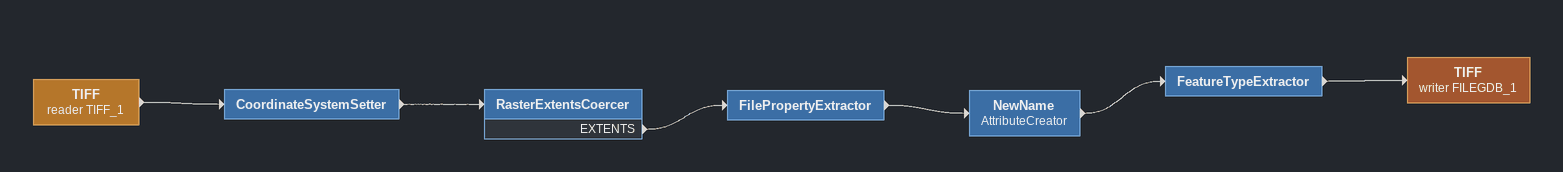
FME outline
TIFF (reader TIFF_1)
    -> CoordinateSystemSetter
CoordinateSystemSetter
    -> RasterExtentsCoercer
RasterExtentsCoercer
    EXTENTS -> FilePropertyExtractor
FilePropertyExtractor
    -> NewName
NewName: AttributeCreator
    -> FeatureTypeExtractor
FeatureTypeExtractor
    -> TIFF (writer FILEGDB_1)
TIFF (writer FILEGDB_1)
